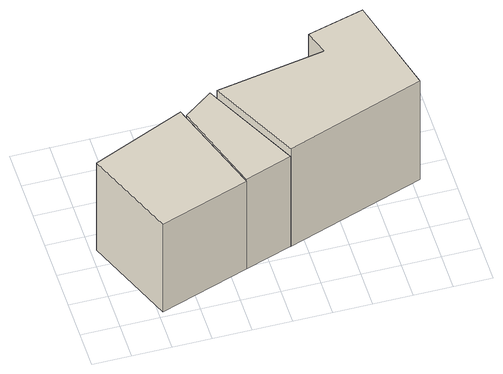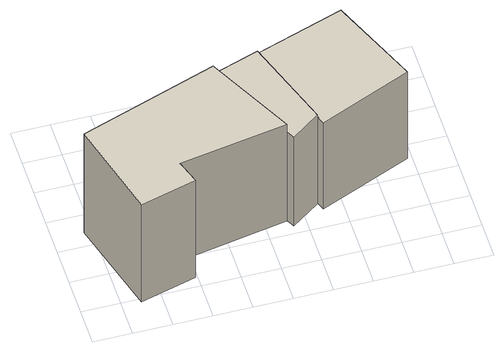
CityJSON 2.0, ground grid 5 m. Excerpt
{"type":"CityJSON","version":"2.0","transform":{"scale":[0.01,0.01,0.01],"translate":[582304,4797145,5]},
"CityObjects":{
"building1":{"type":"Building","children":["building1-1"],"geometry":[{"type":"MultiSurface","lod":"1","boundaries":[[[0,1,2,3]],[[1,4,5,2]],[[4,6,7,5]],[[6,0,3,7]],[[6,4,1,0]]]}]},
"building1-1":{"type":"BuildingPart","attributes":{"name":"8297133_P","measuredHeight":15.47},"parents":["building1"],"geometry":[{"type":"MultiSurface","lod":"2","boundaries":[[[0,1,2,3]],[[1,4,5,2]],[[4,6,7,5]],[[6,0,3,7]],[[6,4,1,0]]],"semantics":{"surfaces":[{"type":"WallSurface"},{"type":"RoofSurface"}],"values":[0,0,0,0,1]}}]},
"building2":{"type":"Building","children":["building2-1"],"geometry":[{"type":"MultiSurface","lod":"1","boundaries":[[[8,9,10,11]],[[9,12,13,10]],[[12,14,2,13]],[[14,8,11,2]],[[14,12,9,8]]]}]},
"building2-1":{"type":"BuildingPart","attributes":{"name":"8297150_P","measuredHeight":15.89},"parents":["building2"],"geometry":[{"type":"MultiSurface","lod":"2","boundaries":[[[8,9,10,11]],[[9,12,13,10]],[[12,14,2,13]],[[14,8,11,2]],[[14,12,9,8]]],"semantics":{"surfaces":[{"type":"WallSurface"},{"type":"RoofSurface"}],"values":[0,0,0,0,1]}}]},
"building3":{"type":"Building","children":["building3-1"],"geometry":[{"type":"MultiSurface","lod":"1","boundaries":[[[15,16,17,18]],[[16,19,20,17]],[[19,21,22,20]],[[21,23,24,22]],[[23,25,26,24]],[[25,15,18,26]],[[25,23,21,19,16,15]]]}]},
"building3-1":{"type":"BuildingPart","attributes":{"name":"8297134_P","measuredHeight":17.35},"parents":["building3"],"geometry":[{"type":"MultiSurface","lod":"2","boundaries":[[[15,16,17,18]],[[16,19,20,17]],[[19,21,22,20]],[[21,23,24,22]],[[23,25,26,24]],[[25,15,18,26]],[[25,23,21,19,16,15]]],"semantics":{"surfaces":[{"type":"WallSurface"},{"type":"RoofSurface"}],"values":[0,0,0,0,0,0,1]}}]}
},
"vertices":[
[1259,1746,1656],[1702,449,1656],[1702,449,100],[1259,1746,124],[550,60,1656],[550,60,100],[66,1236,1656],[66,1236,110],
[1301,1640,1694],[1674,1909,1694],[1674,1909,121],[1301,1640,118],[2310,652,1694],[2310,652,98],[1702,449,1694],
[2311,652,1833],[1729,1802,1833],[1729,1802,119],[2311,652,98],[3131,2053,1833],[3131,2053,102],[3030,2365,1833],[3030,2365,106],[3763,2563,1833],[3763,2563,110],[4099,1271,1833],[4099,1271,82]
]}
